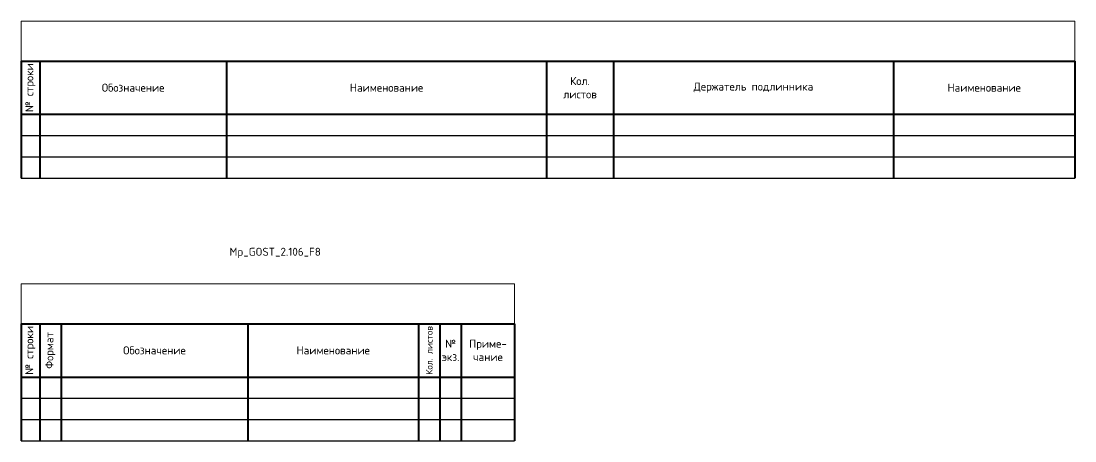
# Model space of a CAD drawing. Header units: millimetres. Extents: x 1497 to 6782, y -1970 to 1429.
# Drawn here: x 4810.7 to 5205.7, y 587.7 to 745.3 of the extents above; entities that cross this region are included whole.
import ezdxf

# ---------------------------------------------------------------- set-up
doc = ezdxf.new("R2010")
doc.units = ezdxf.units.MM
doc.styles.add('MpTextStyle', font='isocpeur.ttf')

# ---------------------------------------------------------------- blocks, each defined once
blk = doc.blocks.new('*T45')
at = {"color": 0, "linetype": 'ByBlock', "lineweight": 40}
for p, q in [((0, -15), (395, -15)), ((0, -15), (0, -59)), ((7, -15), (7, -59)), ((77, -15), (77, -59)), ((197, -15), (197, -59)), ((222, -15), (222, -59)), ((327, -15), (327, -59)), ((395, -15), (395, -59)), ((0, -35), (395, -35))]:
    blk.add_line(p, q, dxfattribs=at)
at = {"color": 0, "linetype": 'ByBlock', "lineweight": -2}
for p, q in [((0, -43), (395, -43)), ((0, -51), (395, -51)), ((0, -59), (395, -59))]:
    blk.add_line(p, q, dxfattribs=at)
at = {"layer": 'Defpoints', "color": 8, "linetype": 'ByBlock', "lineweight": 0}
for p, q in [((0, 0), (395, 0)), ((0, 0), (0, -15)), ((395, 0), (395, -15))]:
    blk.add_line(p, q, dxfattribs=at)
at = {"color": 0, "insert": (3.5, -25), "char_height": 3, "width": 20, "attachment_point": 5, "rotation": 90, "style": 'MpTextStyle'}
blk.add_mtext('№ строки', dxfattribs=at)
at = {"color": 0, "char_height": 3, "attachment_point": 5, "style": 'MpTextStyle'}
for s, insert, width in [('Обозначение', (42, -25), 70), ('Наименование', (137, -25), 120), ('Кол.\\Pлистов', (209.5, -25), 25), ('Держатель подлинника', (274.5, -25), 105), ('Наименование', (361, -25), 68)]:
    blk.add_mtext(s, dxfattribs=dict(at, insert=insert, width=width))
blk = doc.blocks.new('*T46')
at = {"color": 0, "linetype": 'ByBlock', "lineweight": 40}
for p, q in [((0, -15), (185, -15)), ((0, -15), (0, -59)), ((7, -15), (7, -59)), ((15, -15), (15, -59)), ((85, -15), (85, -59)), ((149, -15), (149, -59)), ((157, -15), (157, -59)), ((165, -15), (165, -59)), ((185, -15), (185, -59)), ((0, -35), (185, -35))]:
    blk.add_line(p, q, dxfattribs=at)
at = {"color": 0, "linetype": 'ByBlock', "lineweight": -2}
for p, q in [((0, -43), (185, -43)), ((0, -51), (185, -51)), ((0, -59), (185, -59))]:
    blk.add_line(p, q, dxfattribs=at)
at = {"layer": 'Defpoints', "color": 8, "linetype": 'ByBlock', "lineweight": 0}
for p, q in [((0, 0), (185, 0)), ((0, 0), (0, -15)), ((185, 0), (185, -15))]:
    blk.add_line(p, q, dxfattribs=at)
at = {"color": 0, "width": 20, "attachment_point": 5, "rotation": 90, "style": 'MpTextStyle'}
for s, insert, char_height in [('№ строки', (3.5, -25), 3), ('Формат', (11, -25), 3), ('Кол. листов', (153, -25), 2.5)]:
    blk.add_mtext(s, dxfattribs=dict(at, insert=insert, char_height=char_height))
at = {"color": 0, "char_height": 3, "attachment_point": 5, "style": 'MpTextStyle'}
for s, insert, width in [('Обозначение', (50, -25), 70), ('Наименование', (117, -25), 64), ('№ экз.', (161, -25), 8), ('Приме-\\Pчание', (175, -25), 20)]:
    blk.add_mtext(s, dxfattribs=dict(at, insert=insert, width=width))

msp = doc.modelspace()

# ---------------------------------------------------------------- block references
for name, p in [('*T45', (4810.67, 745.3)), ('*T46', (4810.67, 646.71))]:
    msp.add_blockref(name, p)

# ---------------------------------------------------------------- texts
at = {"insert": (4905.92, 658.26), "char_height": 3, "attachment_point": 5, "style": 'MpTextStyle'}
msp.add_mtext_dynamic_manual_height_columns('Mp_GOST_2.106_F8', width=51.718, gutter_width=15, heights=[0], dxfattribs=at)

doc.saveas('drawing.dxf')
